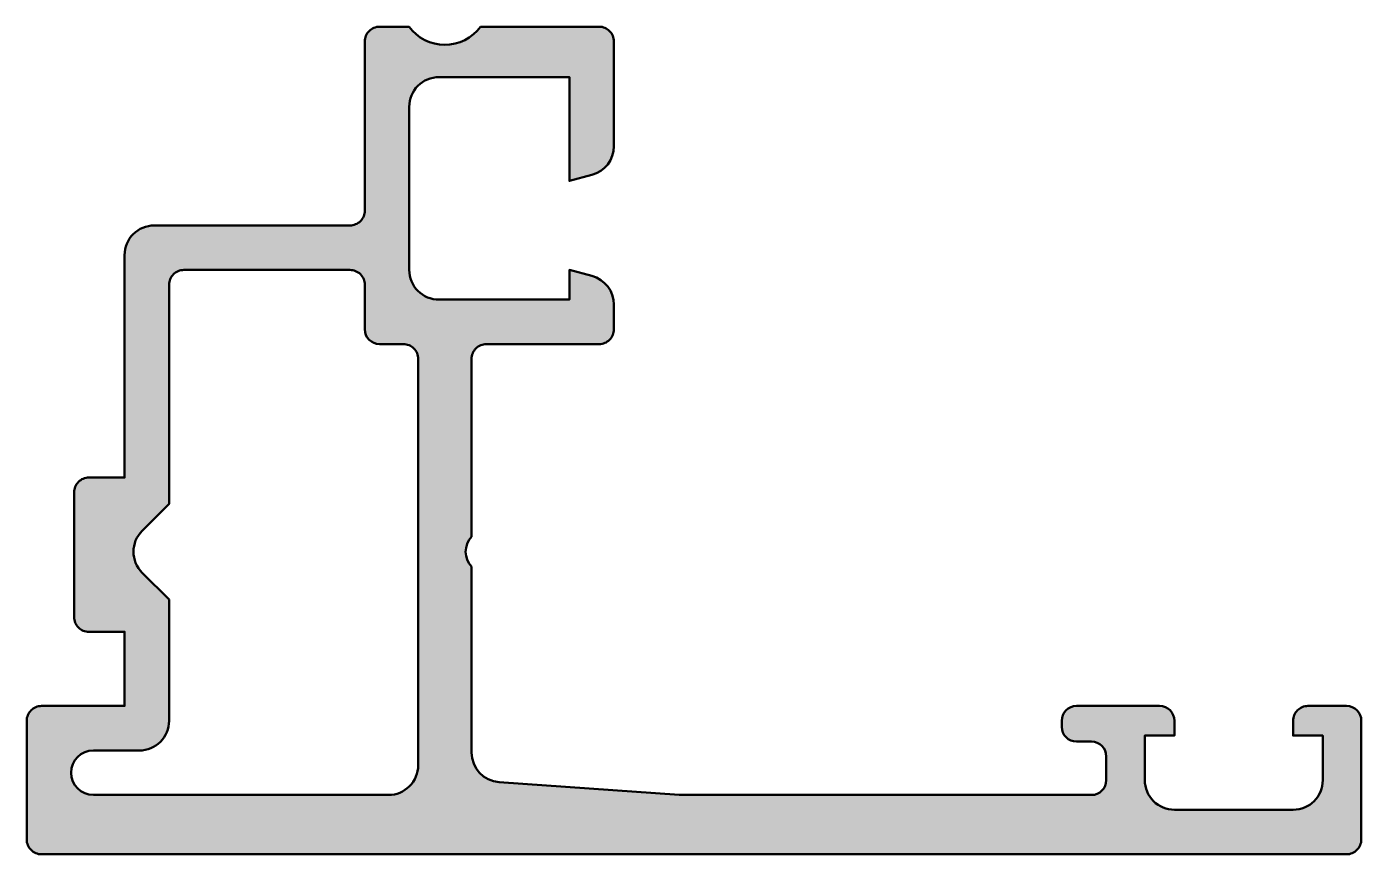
# Model space of a CAD drawing. Extents: x 0 to 45, y 0 to 27.9.
import ezdxf

# ---------------------------------------------------------------- set-up
doc = ezdxf.new("R2010")
doc.units = 0
doc.layers.add('0S-Alu contour', color=7, linetype='Continuous', lineweight=50)
doc.layers.add('0S-Alu hatch', color=252, linetype='Continuous', lineweight=25)

# ---------------------------------------------------------------- blocks, each defined once
blk = doc.blocks.new('357680__2DAD6310_2A5E_447A_8363_802BAB067208_')
at = {"layer": '0S-Alu hatch'}
h = blk.add_hatch(color=256, dxfattribs=at)
edge = h.paths.add_edge_path()
edge.add_ellipse((10.90025545674277, 21.69974683207558), major_axis=(-0.4997461336497733, 0), ratio=1, start_angle=89.97088688349129, end_angle=180.0291131165269, ccw=False)
edge.add_line((10.9000015258789, 21.20000076293945), (4.299999237060546, 21.20000076293945))
edge.add_arc((4.299488649827665, 20.20051135017233), 0.9994895431833603, 89.97073056442736, 180.0292694355604)
edge.add_line((3.299999237060546, 20.20000076293945), (3.299999237060546, 12.69999980926513))
edge.add_line((3.299999237060546, 12.69999980926513), (2.099998474121093, 12.69999980926513))
edge.add_arc((2.099746493471243, 12.20025179039469), 0.4997480823967021, 89.97111058776281, 180.0287801291)
edge.add_line((1.599998474121094, 12.20000076293951), (1.599998474121093, 8))
edge.add_arc((2.099746155606403, 7.999747681485316), 0.4997477451820897, 179.9710718322728, 270.0289281677373)
edge.add_line((2.099998474121093, 7.499999999999999), (3.299999237060546, 7.5))
edge.add_line((3.299999237060546, 7.5), (3.299999237060546, 5))
edge.add_line((3.299999237060546, 5), (0.5, 5))
edge.add_arc((0.4997398786097876, 4.500260121390208), 0.4997399463081446, 89.97017677173228, 180.0298232282504)
edge.add_line((-4.5e-15, 4.500000000000146), (0, 0.5))
edge.add_arc((0.4997403219472716, 0.4997403219472711), 0.4997403894149908, 179.970227627311, 270.0297723726923)
edge.add_line((0.4999999999999999, 6.7e-15), (44.5, 0))
edge.add_arc((44.5002576224586, 0.4997423775413951), 0.4997424439449362, 269.9704634248732, 360.0295365751231)
edge.add_line((45, 0.4999999999999675), (45, 4.499998092651367))
edge.add_arc((44.49996441200139, 4.499962504652756), 0.5000355892650254, 0.0040777938295171, 89.99592220600458)
edge.add_line((44.5, 4.999998092651367), (43.20001220703125, 4.999998092651367))
edge.add_arc((43.19998705371026, 4.500023245972351), 0.4999748473117372, 89.99711749672718, 180.0028825031956)
edge.add_line((42.70001220703124, 4.499998092652042), (42.70001220703124, 3.999998092651367))
edge.add_line((42.70001220703124, 3.999998092651367), (43.70001220703125, 3.999998092651367))
edge.add_line((43.70001220703125, 3.999998092651367), (43.70001220703125, 2.499998092651367))
edge.add_ellipse((42.69997507698445, 2.500037249333384), major_axis=(-1.000037130813386, 0), ratio=1, start_angle=90.00212731598577, end_angle=179.997756570716, ccw=False)
edge.add_line((42.70001220703124, 1.500000119209289), (38.70001220703125, 1.500000119209289))
edge.add_ellipse((38.70000508490854, 2.499992997074197), major_axis=(-0.9999928778902701, 0), ratio=1, start_angle=-0.00029195688347272153, end_angle=90.00040807047878, ccw=False)
edge.add_line((37.70001220703125, 2.499998092646793), (37.70001220703125, 3.999998092651367))
edge.add_line((37.70001220703125, 3.999998092651367), (38.70001220703125, 3.999998092651367))
edge.add_line((38.70001220703125, 3.999998092651367), (38.70001220703125, 4.499998092651367))
edge.add_arc((38.19999176942372, 4.499977655043833), 0.5000204380252123, 0.0023418816582859, 89.9976581184164)
edge.add_line((38.20001220703125, 4.999998092651367), (35.39999389648438, 4.999998092651367))
edge.add_arc((35.40001433409191, 4.499977655043835), 0.5000204380252087, 90.00234188158362, 179.9976581183417)
edge.add_line((34.89999389648438, 4.499998092652019), (34.89999389648438, 4.299993515014648))
edge.add_arc((35.40000397678693, 4.300003595317201), 0.5000100804041623, 180.0011550945325, 269.9988449057027)
edge.add_line((35.39999389648438, 3.79999351501465), (35.89999389648438, 3.799993515014648))
edge.add_ellipse((35.89998381618182, 3.299983434712094), major_axis=(-0.5000100804041646, 0), ratio=1, start_angle=180.0011550945326, end_angle=269.9988449057027, ccw=False)
edge.add_line((36.39999389648437, 3.299993515016692), (36.39999389648437, 2.499998092651395))
edge.add_ellipse((35.89998031508724, 2.500013581452583), major_axis=(-0.5000135816370376, 0), ratio=1, start_angle=90.00155627119892, end_angle=179.9982251622921, ccw=False)
edge.add_line((35.89999389648438, 1.999999999999997), (22.00000000000006, 2))
edge.add_line((22.00000000000006, 2), (15.92877197265625, 2.433652877807617))
edge.add_ellipse((16.00003399803541, 3.43114459306598), major_axis=(-1.000033998557155, 0), ratio=1, start_angle=0.0018507989234990418, end_angle=85.91366217242961, ccw=False)
edge.add_line((15, 3.431112289432743), (15, 9.699999809265137))
edge.add_ellipse((15.5250066757945, 10.19999980926514), major_axis=(-0.7250048342106387, 0), ratio=1, start_angle=-43.6024551274723, end_angle=43.6024551274723, ccw=False)
edge.add_line((15, 10.69999980926514), (15, 16.70000076293945))
edge.add_ellipse((15.49973826534261, 16.70026059124301), major_axis=(-0.4997383328887172, 0), ratio=1, start_angle=-90.03000828817619, end_angle=0.02978972170177485, ccw=False)
edge.add_line((15.5, 17.19999885559082), (19.29999923706055, 17.19999885559082))
edge.add_arc((19.30025602234911, 17.69974588305495), 0.4997470934361899, 269.9705596808534, 360.0290031887178)
edge.add_line((19.80000305175781, 17.69999885559091), (19.79999923706055, 18.53099822998047))
edge.add_arc((18.80063067376539, 18.53164486254236), 0.9993687724940588, 359.9629272793965, 435.0162018655961)
edge.add_line((19.05901336669922, 19.49703407287597), (18.30000305175781, 19.69999885559082))
edge.add_line((18.30000305175781, 19.69999885559082), (18.30000305175781, 18.69999885559082))
edge.add_line((18.30000305175781, 18.69999885559082), (13.9000015258789, 18.70000076293945))
edge.add_ellipse((13.89947913517888, 19.69947837223943), major_axis=(-0.9994777458173043, 0), ratio=1, start_angle=-0.029946423390811105, end_angle=90.0299464233758, ccw=False)
edge.add_line((12.90000152587891, 19.70000076293951), (12.90000152587891, 25.20000076293945))
edge.add_ellipse((13.89947793435095, 25.20052244811563), major_axis=(-0.9994765446210321, 0), ratio=1, start_angle=-90.0300152977818, end_angle=0.0299060146606962, ccw=False)
edge.add_line((13.9000015258789, 26.19999885559082), (18.30000305175781, 26.19999885559082))
edge.add_line((18.30000305175781, 26.19999885559082), (18.30000305175781, 22.69999885559082))
edge.add_line((18.30000305175781, 22.69999885559082), (19.05899810791015, 22.90299987792969))
edge.add_arc((18.80075156960771, 23.86830435488739), 0.999251723931345, 284.9775127957583, 360.0398576317485)
edge.add_line((19.80000305175781, 23.86899948120129), (19.79999923706055, 27.39999961853027))
edge.add_arc((19.30026001875105, 27.40026039824572), 0.49973928635104, 359.970101254467, 450.0294616117588)
edge.add_line((19.30000305175781, 27.89999961853027), (15.30000305175781, 27.89999961853027))
edge.add_ellipse((14.09557342529297, 28.78517318104034), major_axis=(-1.494718355033149, 0), ratio=1, start_angle=36.31334713940629, end_angle=143.6866528605937, ccw=False)
edge.add_line((12.89114379882812, 27.89999961853028), (11.9000015258789, 27.89999961853027))
edge.add_arc((11.8997407482397, 27.40026039616948), 0.4997392904012505, 89.97010149275243, 180.0298985072426)
edge.add_line((11.40000152587891, 27.39999961853032), (11.4000015258789, 21.70000076293949))
edge = h.paths.add_edge_path()
edge.add_arc((11.90000152587928, 17.70000076293988), 0.5000000000004335, 180, 269.9999999999959)
edge.add_line((11.90000152587924, 17.20000076293945), (12.70000076293934, 17.20000076293945))
edge.add_ellipse((12.70025541130179, 16.70025541130182), major_axis=(-0.4997454165164657, 0), ratio=1, start_angle=179.9708045805443, end_angle=270.02919541946335, ccw=False)
edge.add_line((13.20000076293943, 16.70000076293943), (13.20000076293945, 3))
edge.add_ellipse((12.20051481323348, 2.999485949705961), major_axis=(-0.9994860818977516, 0), ratio=1, start_angle=89.97053194222792, end_angle=180.0294680577849, ccw=False)
edge.add_line((12.20000076293945, 2.000000000000007), (2.25, 2))
edge.add_ellipse((2.250248316061302, 2.75), major_axis=(-0.750000041107236, 0), ratio=1, start_angle=-89.98103005096249, end_angle=89.9810300509626, ccw=False)
edge.add_line((2.25, 3.499999999999992), (3.799999237060546, 3.5))
edge.add_arc((3.800517364753495, 4.499481872307061), 0.9994820066047889, 269.9702980832189, 360.0297019168031)
edge.add_line((4.799999237060557, 4.500000000000177), (4.799999237060546, 8.585784912109403))
edge.add_line((4.799999237060546, 8.585784912109403), (3.892890930175781, 9.49289321899414))
edge.add_ellipse((4.60000496249561, 10.19999980926515), major_axis=(-1.000004992341687, 0), ratio=1, start_angle=-44.99969849259611, end_angle=44.99969849259611, ccw=False)
edge.add_line((3.892890930175781, 10.90710639953615), (4.799999237060546, 11.81421470642084))
edge.add_line((4.799999237060546, 11.81421470642084), (4.799999237060546, 19.20000076293945))
edge.add_ellipse((5.299744588698203, 19.20025541130181), major_axis=(-0.4997454165164729, 0), ratio=1, start_angle=-90.02919541945028, end_angle=0.02919541945578885, ccw=False)
edge.add_line((5.299999237060546, 19.70000076293945), (10.9000015258789, 19.700000762939))
edge.add_ellipse((10.90000152587891, 19.20000076293899), major_axis=(-0.4999999999999929, 0), ratio=1, start_angle=180, end_angle=270.0000000000008, ccw=False)
edge.add_line((11.4000015258789, 19.20000076293899), (11.40000152587885, 17.70000076293988))
at = {"layer": '0S-Alu contour', "color": 7}
for points in [[(12.89114379882812, 27.89999961853028), (11.9000015258789, 27.89999961853027)], [(19.30000305175781, 27.89999961853027), (15.30000305175781, 27.89999961853027)], [(11.40000152587891, 27.39999961853032), (11.4000015258789, 21.70000076293949)], [(19.80000305175781, 23.86899948120129), (19.79999923706055, 27.39999961853027)], [(13.9000015258789, 26.19999885559082), (18.30000305175781, 26.19999885559082), (18.30000305175781, 22.69999885559082), (19.05899810791015, 22.90299987792969)], [(12.90000152587891, 19.70000076293951), (12.90000152587891, 25.20000076293945)], [(10.9000015258789, 21.20000076293945), (4.299999237060546, 21.20000076293945)], [(3.299999237060546, 20.20000076293945), (3.299999237060546, 12.69999980926513), (2.099998474121093, 12.69999980926513)], [(5.299999237060546, 19.70000076293945), (10.9000015258789, 19.700000762939)], [(19.05901336669922, 19.49703407287597), (18.30000305175781, 19.69999885559082), (18.30000305175781, 18.69999885559082), (13.9000015258789, 18.70000076293945)], [(3.892890930175781, 10.90710639953615), (4.799999237060546, 11.81421470642084), (4.799999237060546, 19.20000076293945)], [(11.4000015258789, 19.20000076293899), (11.40000152587885, 17.70000076293988)], [(19.80000305175781, 17.69999885559091), (19.79999923706055, 18.53099822998047)], [(11.90000152587924, 17.20000076293945), (12.70000076293934, 17.20000076293945)], [(15.5, 17.19999885559082), (19.29999923706055, 17.19999885559082)], [(13.20000076293943, 16.70000076293943), (13.20000076293945, 3)], [(15, 10.69999980926514), (15, 16.70000076293945)], [(1.599998474121094, 12.20000076293951), (1.599998474121093, 8)], [(4.799999237060557, 4.500000000000177), (4.799999237060546, 8.585784912109403), (3.892890930175781, 9.49289321899414)], [(15, 3.431112289432743), (15, 9.699999809265137)], [(2.099998474121093, 7.499999999999999), (3.299999237060546, 7.5), (3.299999237060546, 5), (0.5, 5)], [(38.20001220703125, 4.999998092651367), (35.39999389648438, 4.999998092651367)], [(44.5, 4.999998092651367), (43.20001220703125, 4.999998092651367)], [(-4.5e-15, 4.500000000000146), (0, 0.5)], [(34.89999389648438, 4.499998092652019), (34.89999389648438, 4.299993515014648)], [(37.70001220703125, 2.499998092646793), (37.70001220703125, 3.999998092651367), (38.70001220703125, 3.999998092651367), (38.70001220703125, 4.499998092651367)], [(42.70001220703124, 4.499998092652042), (42.70001220703124, 3.999998092651367), (43.70001220703125, 3.999998092651367), (43.70001220703125, 2.499998092651367)], [(45, 0.4999999999999675), (45, 4.499998092651367)], [(35.39999389648438, 3.79999351501465), (35.89999389648438, 3.799993515014648)], [(2.25, 3.499999999999992), (3.799999237060546, 3.5)], [(36.39999389648437, 3.299993515016692), (36.39999389648437, 2.499998092651395)], [(35.89999389648438, 1.999999999999997), (22.00000000000006, 2), (15.92877197265625, 2.433652877807617)], [(12.20000076293945, 2.000000000000007), (2.25, 2)], [(42.70001220703124, 1.500000119209289), (38.70001220703125, 1.500000119209289)], [(0.4999999999999999, 6.7e-15), (44.5, 0)]]:
    blk.add_lwpolyline(points, dxfattribs=at)
for centre, radius, start, end in [((11.8997407482397, 27.40026039616948), 0.4997392904012505, 89.97010149275243, 180.0298985072426), ((19.30026001875105, 27.40026039824572), 0.49973928635104, 359.970101254467, 90.02946161175878), ((18.80075156960771, 23.86830435488739), 0.999251723931345, 284.9775127957583, 0.0398576317484818), ((4.299488649827665, 20.20051135017233), 0.9994895431833603, 89.97073056442736, 180.0292694355604), ((18.80063067376539, 18.53164486254236), 0.9993687724940588, 359.9629272793965, 75.01620186559607), ((11.90000152587928, 17.70000076293988), 0.5000000000004335, 180, 269.9999999999959), ((19.30025602234911, 17.69974588305495), 0.4997470934361899, 269.9705596808534, 0.0290031887178059), ((2.099746493471243, 12.20025179039469), 0.4997480823967021, 89.97111058776281, 180.0287801291), ((2.099746155606403, 7.999747681485316), 0.4997477451820897, 179.9710718322728, 270.0289281677373), ((0.4997398786097876, 4.500260121390208), 0.4997399463081446, 89.97017677173228, 180.0298232282504), ((35.40001433409191, 4.499977655043835), 0.5000204380252087, 90.00234188158362, 179.9976581183417), ((38.19999176942372, 4.499977655043833), 0.5000204380252123, 0.0023418816582859, 89.9976581184164), ((43.19998705371026, 4.500023245972351), 0.4999748473117372, 89.99711749672718, 180.0028825031956), ((44.49996441200139, 4.499962504652756), 0.5000355892650254, 0.0040777938295171, 89.99592220600458), ((3.800517364753495, 4.499481872307061), 0.9994820066047889, 269.9702980832189, 0.0297019168030728), ((35.40000397678693, 4.300003595317201), 0.5000100804041623, 180.0011550945325, 269.9988449057027), ((0.4997403219472716, 0.4997403219472711), 0.4997403894149908, 179.970227627311, 270.0297723726923), ((44.5002576224586, 0.4997423775413951), 0.4997424439449362, 269.9704634248732, 0.0295365751230378)]:
    blk.add_arc(centre, radius, start, end, dxfattribs=at)
at = {"layer": '0S-Alu contour', "color": 7, "extrusion": (0, 0, -1)}
for centre, radius, start, end in [((-14.09557342529297, 28.78517318104034), 1.494718355033149, 216.3133471394064, 323.6866528605937), ((-13.89947793435095, 25.20052244811563), 0.9994765446210321, 359.9700939853393, 90.03001529778176), ((-10.90025545674277, 21.69974683207558), 0.4997461336497733, 179.9708868834731, 270.0291131165087), ((-5.299744588698203, 19.20025541130181), 0.4997454165164729, 359.9708045805442, 90.02919541945033), ((-10.90000152587891, 19.20000076293899), 0.4999999999999929, 89.9999999999992, 180), ((-13.89947913517888, 19.69947837223943), 0.9994777458173043, 269.9700535766242, 0.0299464233908544), ((-12.70025541130179, 16.70025541130182), 0.4997454165164658, 89.97080458053664, 180.0291954194558), ((-15.49973826534261, 16.70026059124301), 0.4997383328887172, 359.9702102782982, 90.03000828817618), ((-4.60000496249561, 10.19999980926515), 1.000004992341687, 315.0003015074039, 44.9996984925961), ((-15.5250066757945, 10.19999980926514), 0.7250048342106387, 316.3975448725277, 43.60245512747236), ((-35.89998381618182, 3.299983434712094), 0.5000100804041646, 90.0011550942973, 179.9988449054674), ((-2.250248316061302, 2.75), 0.750000041107236, 270.0189699490374, 89.98103005096256), ((-16.00003399803541, 3.43114459306598), 1.000033998557155, 274.0863378275705, 359.9981492010765), ((-12.20051481323348, 2.999485949705961), 0.9994860818977516, 179.9705319422151, 270.0294680577721), ((-35.89998031508724, 2.500013581452583), 0.5000135816370376, 180.001774837708, 269.9984437288011), ((-38.70000508490854, 2.499992997074197), 0.9999928778902701, 269.9995919295212, 0.0002919568834819), ((-42.69997507698445, 2.500037249333384), 1.000037130813386, 180.002243429284, 269.9978726840142)]:
    blk.add_arc(centre, radius, start, end, dxfattribs=at)
blk = doc.blocks.new('357680__34EC162E_E9E5_451C_8241_79544D563BE5_')
at = {"layer": '0S-Alu contour', "color": 7}
blk.add_blockref('357680__2DAD6310_2A5E_447A_8363_802BAB067208_', (0, 0), dxfattribs=at)

msp = doc.modelspace()

# ---------------------------------------------------------------- block references
at = {"layer": '0S-Alu contour', "color": 7}
msp.add_blockref('357680__34EC162E_E9E5_451C_8241_79544D563BE5_', (0, 0), dxfattribs=at)

doc.saveas('drawing.dxf')
